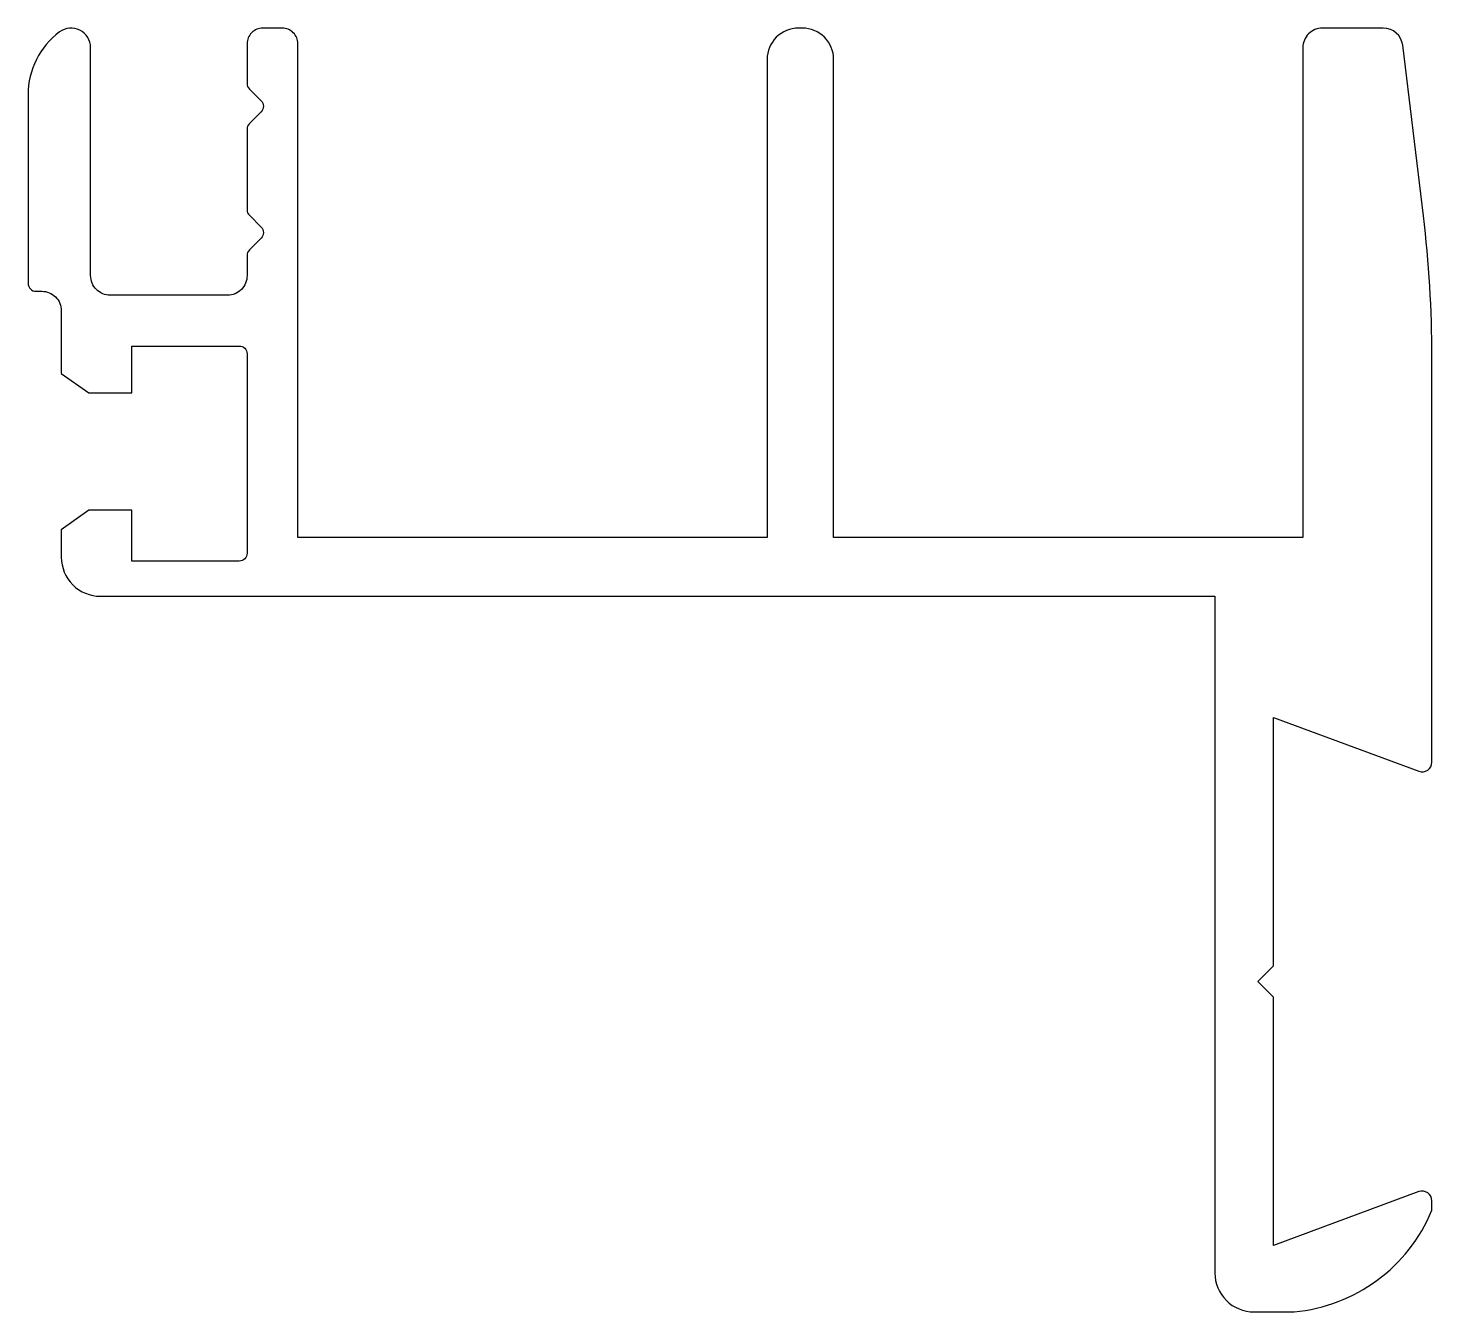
# Model space of a CAD drawing. Header units: millimetres. Extents: x 450.9 to 486.8, y 319.2 to 352.1.
import ezdxf

# ---------------------------------------------------------------- set-up
doc = ezdxf.new("R2010")
doc.units = ezdxf.units.MM

msp = doc.modelspace()

# ---------------------------------------------------------------- linework, layer by layer
msp.add_lwpolyline([(452.457, 351.56, 0.618034), (451.657, 351.96, 0.236068), (450.857, 350.36), (450.857, 345.53, 0.414214), (451.057, 345.33), (451.207, 345.33, -0.414214), (451.707, 344.83), (451.707, 343.23), (452.407, 342.73), (453.507, 342.73), (453.507, 343.93), (456.257, 343.93, -0.414214), (456.457, 343.73), (456.457, 338.63, -0.414214), (456.257, 338.43), (453.507, 338.43), (453.507, 339.73), (452.407, 339.73), (451.707, 339.23), (451.707, 338.53, 0.414214), (452.707, 337.53), (481.207, 337.53), (481.207, 320.23, 0.414214), (482.207, 319.23), (483.231, 319.23, 0.278262), (486.757, 321.83), (486.757, 322.071, 0.52236), (486.42, 322.306), (482.707, 320.93), (482.707, 327.28), (482.307, 327.68), (482.707, 328.08), (482.707, 334.43), (486.42, 333.055, 0.52236), (486.757, 333.289), (486.757, 343.649, 0.030168), (486.539, 347.26), (486.01, 351.62, 0.379306), (485.514, 352.06), (483.957, 352.06, 0.414214), (483.457, 351.56), (483.457, 339.03), (471.457, 339.03), (471.457, 351.26, 0.414214), (470.657, 352.06), (470.557, 352.06, 0.414214), (469.757, 351.26), (469.757, 339.03), (457.757, 339.03), (457.757, 351.66, 0.414214), (457.357, 352.06), (456.857, 352.06, 0.414214), (456.457, 351.66), (456.457, 350.643, 0.198912), (456.515, 350.502), (456.815, 350.202, -0.414214), (456.815, 349.919), (456.515, 349.619, 0.198912), (456.457, 349.477), (456.457, 347.413, 0.198912), (456.515, 347.272), (456.815, 346.972, -0.414214), (456.815, 346.689), (456.515, 346.389, 0.198912), (456.457, 346.247), (456.457, 345.73, -0.414214), (455.957, 345.23), (452.957, 345.23, -0.414214), (452.457, 345.73)], format="xyb", close=True)

doc.saveas('drawing.dxf')
